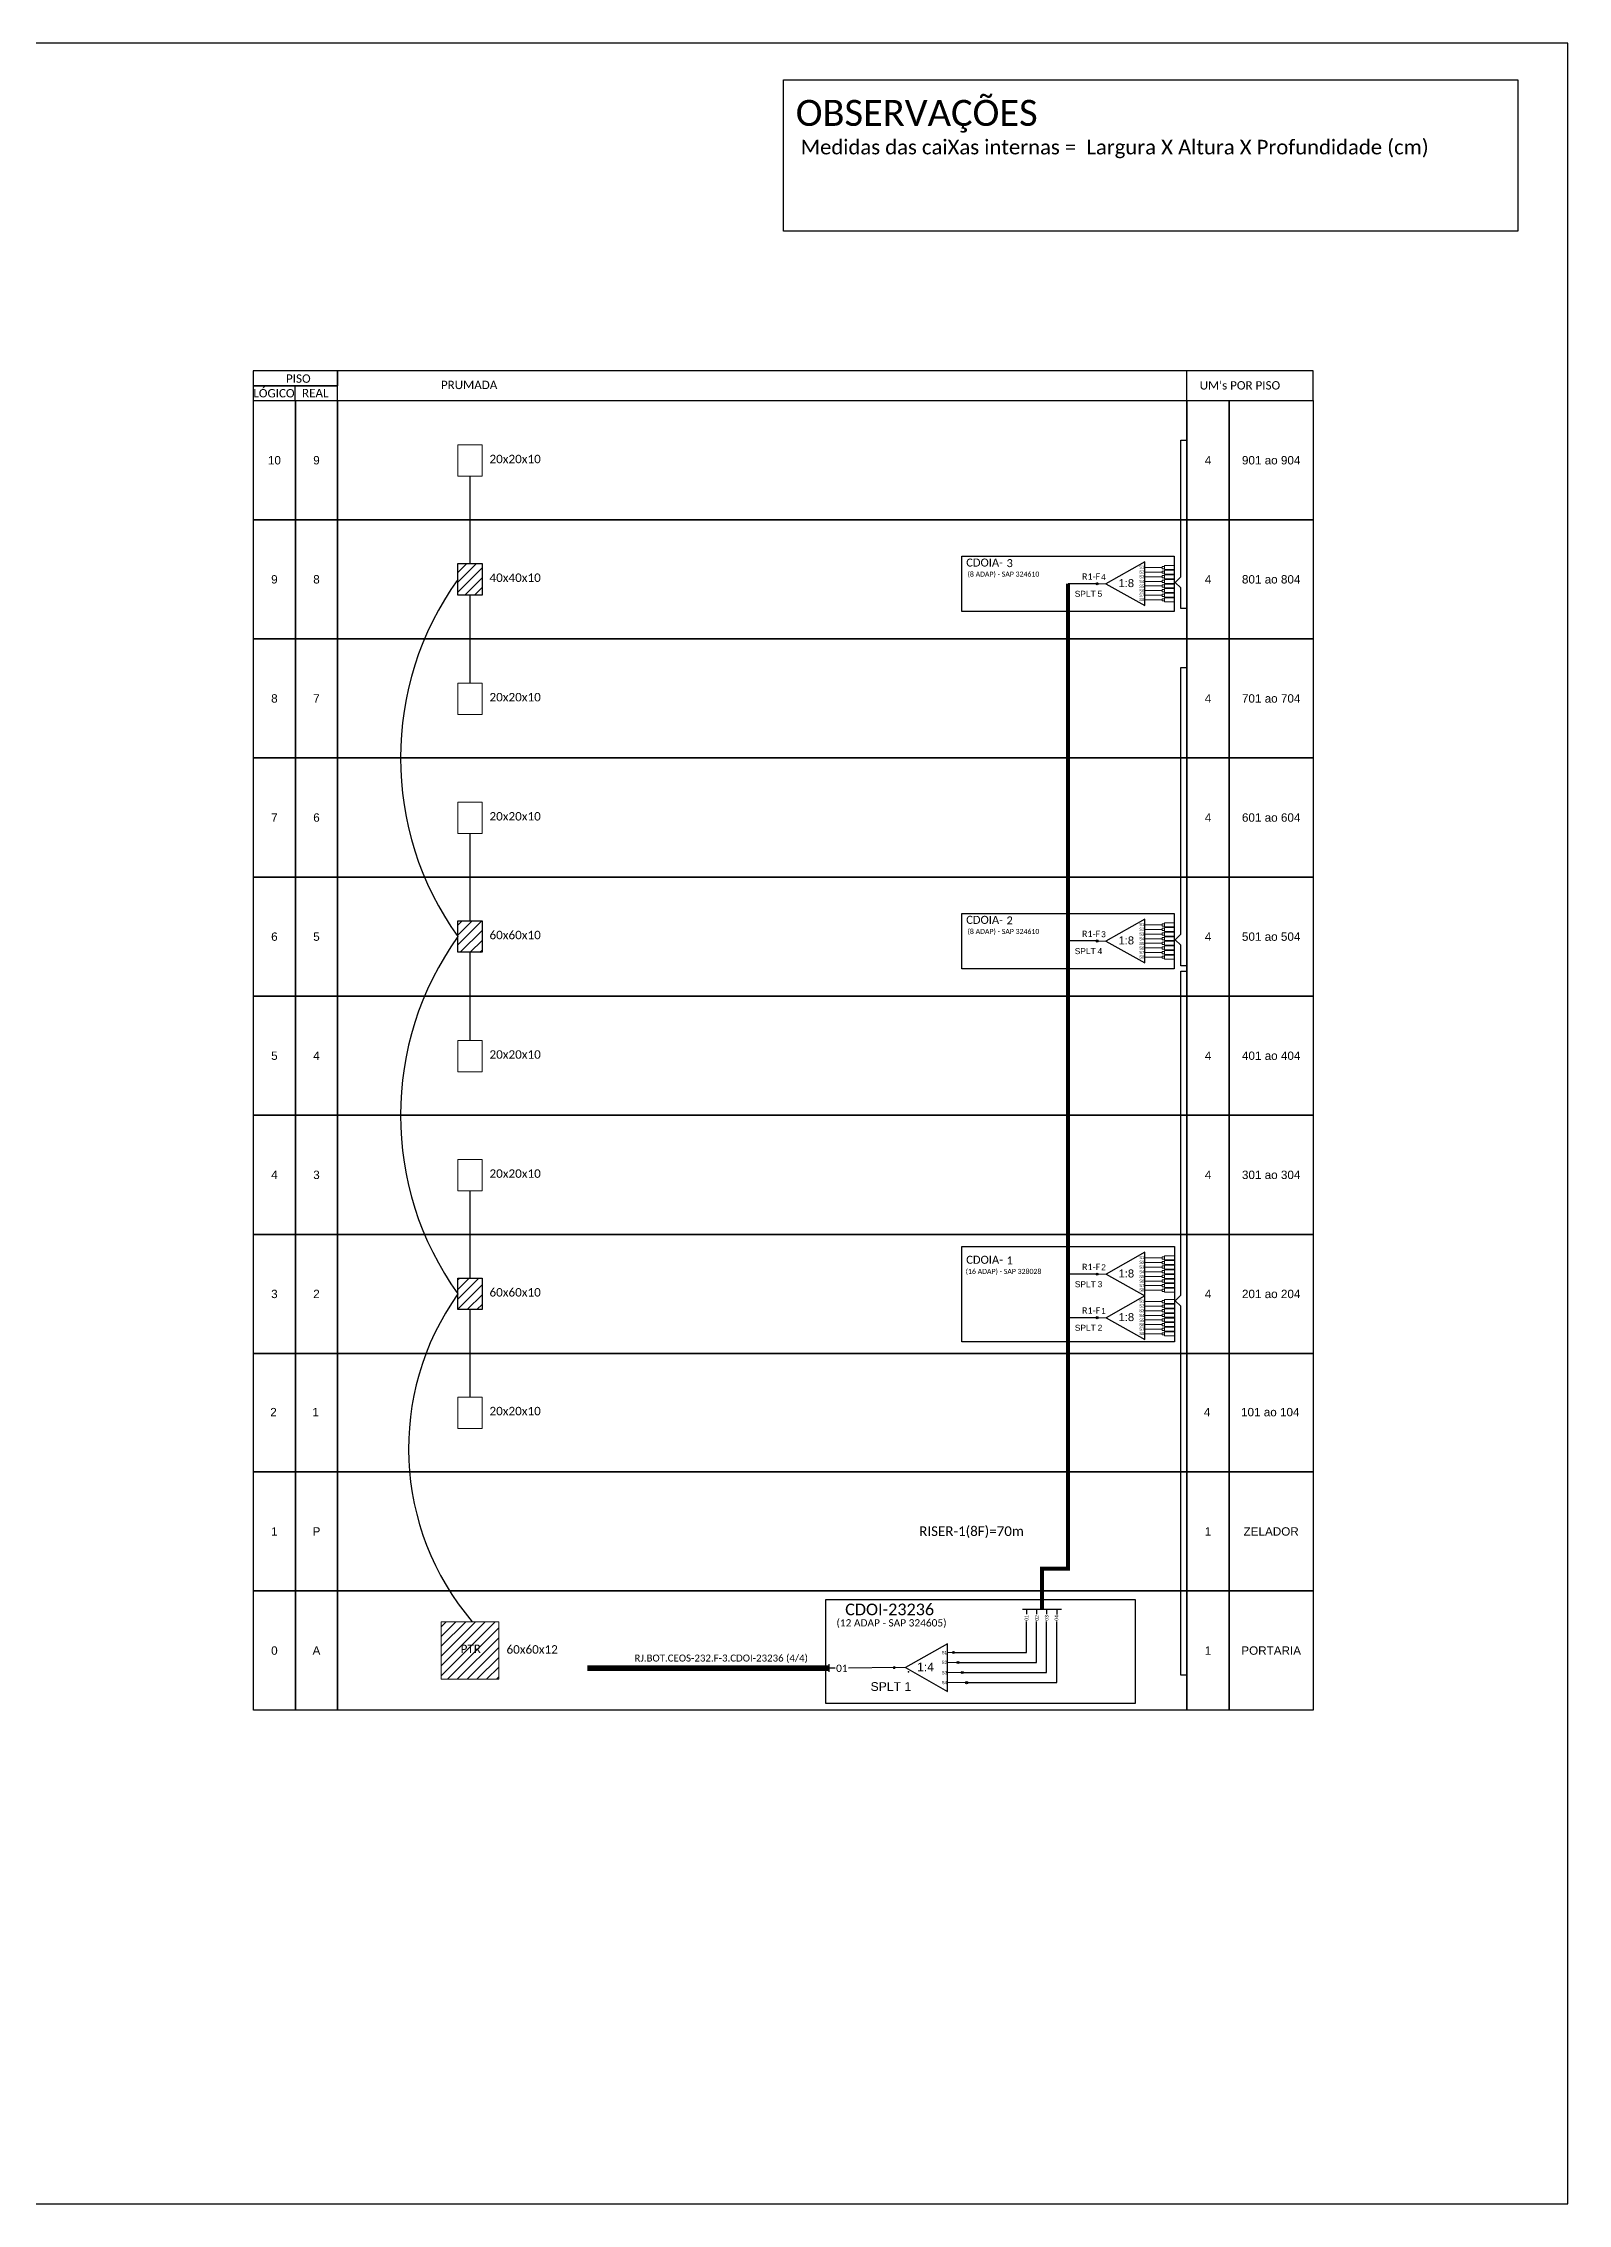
# Model space of a CAD drawing. Extents: x -89 to 749, y 705 to 1299.
# Drawn here: x 330 to 749, y 705 to 1299 of the extents above; entities that cross this region are included whole.
import ezdxf
from ezdxf.enums import TextEntityAlignment as Align

# ---------------------------------------------------------------- set-up
doc = ezdxf.new("R2010")
doc.units = 0
doc.styles.add('ARIAL', font='arial.ttf')
doc.styles.add('WMF-Calibri0', font='calibri.ttf')

# ---------------------------------------------------------------- blocks, each defined once
blk = doc.blocks.new('SPLT_1-4_DIV_DIR')
h = blk.add_hatch(color=3)
h.dxf.hatch_style = 1
edge = h.paths.add_edge_path()
edge.add_arc((13.27, 3.47), 0.242, 0, 360)
h = blk.add_hatch(color=3)
h.dxf.hatch_style = 1
edge = h.paths.add_edge_path()
edge.add_arc((14.27, 1.17), 0.242, 0, 360)
h = blk.add_hatch(color=3)
h.dxf.hatch_style = 1
edge = h.paths.add_edge_path()
edge.add_arc((15.27, -1.14), 0.242, 0, 360)
h = blk.add_hatch(color=3)
h.dxf.hatch_style = 1
edge = h.paths.add_edge_path()
edge.add_arc((16.27, -3.45), 0.242, 0, 360)
at = {"color": 1}
blk.add_lwpolyline([(11.89, 5.45), (2.22, 0), (11.89, -5.45), (11.89, 5.45)], dxfattribs=at)
at = {"color": 1, "lineweight": 0}
blk.add_lwpolyline([(2.22, 0), (0, 0)], dxfattribs=at)
at = {"color": 7, "lineweight": 0}
for points in [[(13.27, 3.47), (11.89, 3.47)], [(11.89, 1.17), (14.27, 1.17)], [(11.89, -1.14), (15.27, -1.14)], [(11.89, -3.45), (16.27, -3.45)]]:
    blk.add_lwpolyline(points, dxfattribs=at)
at = {"color": 3}
for centre in [(13.27, 3.47), (14.27, 1.17), (15.27, -1.14), (16.27, -3.45)]:
    blk.add_circle(centre, 0.242, dxfattribs=at)
at = {"color": 1, "style": 'ARIAL'}
for s, height, p in [('1:4', 2, (4.91, -0.85)), ('S1', 0.75, (10.52, 3.07)), ('S2', 0.75, (10.52, 0.81)), ('S3', 0.75, (10.52, -1.54)), ('S4', 0.75, (10.52, -3.8))]:
    blk.add_text(s, height=height, dxfattribs=at).set_placement(p)
blk = doc.blocks.new('SPLT_1-8_SC-APC')
at = {"color": 1}
blk.add_lwpolyline([(-7.37, -2.1), (-17.04, -7.55), (-7.37, -13), (-7.37, -2.1)], dxfattribs=at)
at = {"color": 3, "lineweight": 0}
for points in [[(-2.99, -3.51), (-7.37, -3.51)], [(-7.37, -4.66), (-2.99, -4.66)], [(-2.41, -3.02), (-2.41, -4)], [(-2.41, -3.02), (0, -3.02)], [(-2.41, -4), (0, -4)], [(-2.41, -4.17), (-2.41, -5.16)], [(-2.41, -4.17), (0, -4.17)], [(-2.41, -5.16), (0, -5.16)], [(-2.41, -5.32), (-2.41, -6.31)], [(-2.41, -5.32), (0, -5.32)], [(-7.37, -5.82), (-2.99, -5.82)], [(-7.37, -6.97), (-2.99, -6.97)], [(-7.37, -8.12), (-2.99, -8.12)], [(-7.37, -9.28), (-2.99, -9.28)], [(-7.37, -10.43), (-2.99, -10.43)], [(-2.41, -6.31), (0, -6.31)], [(-2.41, -6.48), (-2.41, -7.46)], [(-2.41, -6.48), (0, -6.48)], [(-2.41, -7.46), (0, -7.46)], [(-2.41, -7.63), (-2.41, -8.62)], [(-2.41, -7.63), (0, -7.63)], [(-2.41, -8.62), (0, -8.62)], [(-2.41, -8.78), (-2.41, -9.77)], [(-2.41, -8.78), (0, -8.78)], [(-2.41, -9.77), (0, -9.77)], [(-2.41, -9.94), (-2.41, -10.92)], [(-2.41, -9.94), (0, -9.94)], [(-7.37, -11.58), (-2.99, -11.58)], [(-2.41, -10.92), (0, -10.92)], [(-2.41, -11.09), (-2.41, -12.08)], [(-2.41, -11.09), (0, -11.09)], [(-2.41, -12.08), (0, -12.08)]]:
    blk.add_lwpolyline(points, dxfattribs=at)
for points in [[(-2.99, -3.22), (-2.41, -3.22), (-2.41, -3.8), (-2.99, -3.8)], [(-2.99, -4.38), (-2.41, -4.38), (-2.41, -4.95), (-2.99, -4.95)], [(-2.99, -5.53), (-2.41, -5.53), (-2.41, -6.1), (-2.99, -6.1)], [(-2.99, -6.68), (-2.41, -6.68), (-2.41, -7.26), (-2.99, -7.26)], [(-2.99, -7.84), (-2.41, -7.84), (-2.41, -8.41), (-2.99, -8.41)], [(-2.99, -8.99), (-2.41, -8.99), (-2.41, -9.56), (-2.99, -9.56)], [(-2.99, -10.14), (-2.41, -10.14), (-2.41, -10.72), (-2.99, -10.72)], [(-2.99, -11.3), (-2.41, -11.3), (-2.41, -11.87), (-2.99, -11.87)]]:
    blk.add_lwpolyline(points, close=True, dxfattribs=at)
at = {"color": 1, "lineweight": 0}
blk.add_lwpolyline([(-17.04, -7.55), (-19.26, -7.55)], dxfattribs=at)
at = {"color": 1, "style": 'ARIAL'}
for s, height, p in [('S1', 0.75, (-8.74, -3.78)), ('S2', 0.75, (-8.74, -4.97)), ('1:8', 2, (-13.91, -8.4)), ('S3', 0.75, (-8.74, -6.18)), ('S4', 0.75, (-8.74, -7.36)), ('S5', 0.75, (-8.74, -8.57)), ('S6', 0.75, (-8.74, -9.69)), ('S7', 0.75, (-8.74, -10.78)), ('S8', 0.75, (-8.74, -11.9))]:
    blk.add_text(s, height=height, dxfattribs=at).set_placement(p)

msp = doc.modelspace()

# ---------------------------------------------------------------- hatches: boundary and pattern name
h = msp.add_hatch()
h.set_pattern_fill('ANSI31', color=1, scale=0.6)
h.set_pattern_definition([(45, (-450.8585, 0), (-1.3470384, 1.3470384), [])])
h.paths.add_polyline_path([(450.65, 1057.71), (444.03, 1057.71), (444.03, 1049.09), (450.65, 1049.09)])
h.paths.add_polyline_path([(450.65, 1155.94), (444.03, 1155.94), (444.03, 1147.32), (450.65, 1147.32)])
h = msp.add_hatch(color=3)
h.dxf.hatch_style = 1
edge = h.paths.add_edge_path()
edge.add_arc((619.81, 1150.43), 0.282, 0, 360)
h = msp.add_hatch(color=3)
h.dxf.hatch_style = 1
edge = h.paths.add_edge_path()
edge.add_arc((619.81, 1052.2), 0.282, 0, 360)
h = msp.add_hatch()
h.set_pattern_fill('ANSI31', color=1, scale=0.6)
h.set_pattern_definition([(45, (-531.2364, 0), (-1.3470384, 1.3470384), [])])
h.paths.add_polyline_path([(450.65, 959.48), (444.03, 959.48), (444.03, 950.86), (450.65, 950.86)])
h = msp.add_hatch(color=3)
h.dxf.hatch_style = 1
edge = h.paths.add_edge_path()
edge.add_arc((619.82, 960.63), 0.282, 0, 360)
h = msp.add_hatch(color=3)
h.dxf.hatch_style = 1
edge = h.paths.add_edge_path()
edge.add_arc((619.82, 948.64), 0.282, 0, 360)
h = msp.add_hatch()
h.set_pattern_fill('ANSI31', color=1, scale=0.6)
h.set_pattern_definition([(45, (-228.625, 3536.2837), (-1.3470384, 1.3470384), [])])
h.paths.add_polyline_path([(455.24, 865.03), (439.43, 865.03), (439.43, 849.22), (455.24, 849.22)])
h.paths.add_polyline_path([(444.17, 855.85), (450.97, 855.85), (450.97, 859.33), (444.17, 859.33)], flags=24)
h = msp.add_hatch(color=3)
h.dxf.hatch_style = 1
edge = h.paths.add_edge_path()
edge.add_arc((563.99, 852.42), 0.41, 0, 360)

# ---------------------------------------------------------------- linework, layer by layer
for points in [[(-89.32, 705.02), (749.25, 705.02), (749.25, 1299.02), (-89.32, 1299.02), (-89.32, 705.02)], [(410.87, 1200.75), (679.24, 1200.75), (679.24, 1208.97), (410.87, 1208.97), (410.87, 1208.97), (410.87, 1204.86)], [(644.49, 1200.75), (644.49, 1208.97)], [(399.3, 1200.75), (399.3, 1204.86)]]:
    msp.add_lwpolyline(points)
at = {"color": 7}
msp.add_lwpolyline([(533.51, 1288.91), (735.49, 1288.91), (735.49, 1247.35), (533.51, 1247.35)], close=True, dxfattribs=at)
for points in [[(387.73, 1204.86), (410.87, 1204.86), (410.87, 1208.97), (387.73, 1208.97)], [(387.73, 1200.75), (410.87, 1200.75), (410.87, 1204.86), (387.73, 1204.86)], [(387.76, 1200.75), (399.33, 1200.75), (399.33, 1168), (387.76, 1168)], [(399.33, 1200.75), (410.91, 1200.75), (410.91, 1168), (399.33, 1168)], [(410.91, 1200.75), (644.52, 1200.75), (644.52, 1168), (410.91, 1168)], [(644.52, 1200.75), (656.1, 1200.75), (656.1, 1168), (644.52, 1168)], [(656.1, 1200.75), (679.24, 1200.75), (679.24, 1168), (656.1, 1168)], [(387.76, 1168), (399.33, 1168), (399.33, 1135.26), (387.76, 1135.26)], [(399.33, 1168), (410.91, 1168), (410.91, 1135.26), (399.33, 1135.26)], [(410.91, 1168), (644.52, 1168), (644.52, 1135.26), (410.91, 1135.26)], [(644.52, 1168), (656.1, 1168), (656.1, 1135.26), (644.52, 1135.26)], [(656.1, 1168), (679.24, 1168), (679.24, 1135.26), (656.1, 1135.26)], [(387.76, 1135.26), (399.33, 1135.26), (399.33, 1102.51), (387.76, 1102.51)], [(399.33, 1135.26), (410.91, 1135.26), (410.91, 1102.51), (399.33, 1102.51)], [(410.91, 1135.26), (644.52, 1135.26), (644.52, 1102.51), (410.91, 1102.51)], [(644.52, 1135.26), (656.1, 1135.26), (656.1, 1102.51), (644.52, 1102.51)], [(656.1, 1135.26), (679.24, 1135.26), (679.24, 1102.51), (656.1, 1102.51)], [(387.76, 1102.51), (399.33, 1102.51), (399.33, 1069.77), (387.76, 1069.77)], [(399.33, 1102.51), (410.91, 1102.51), (410.91, 1069.77), (399.33, 1069.77)], [(410.91, 1102.51), (644.52, 1102.51), (644.52, 1069.77), (410.91, 1069.77)], [(644.52, 1102.51), (656.1, 1102.51), (656.1, 1069.77), (644.52, 1069.77)], [(656.1, 1102.51), (679.24, 1102.51), (679.24, 1069.77), (656.1, 1069.77)], [(387.76, 1069.77), (399.33, 1069.77), (399.33, 1037.03), (387.76, 1037.03)], [(399.33, 1069.77), (410.91, 1069.77), (410.91, 1037.03), (399.33, 1037.03)], [(410.91, 1069.77), (644.52, 1069.77), (644.52, 1037.03), (410.91, 1037.03)], [(644.52, 1069.77), (656.1, 1069.77), (656.1, 1037.03), (644.52, 1037.03)], [(656.1, 1069.77), (679.24, 1069.77), (679.24, 1037.03), (656.1, 1037.03)], [(387.76, 1037.03), (399.33, 1037.03), (399.33, 1004.28), (387.76, 1004.28)], [(399.33, 1037.03), (410.91, 1037.03), (410.91, 1004.28), (399.33, 1004.28)], [(410.91, 1037.03), (644.52, 1037.03), (644.52, 1004.28), (410.91, 1004.28)], [(644.52, 1037.03), (656.1, 1037.03), (656.1, 1004.28), (644.52, 1004.28)], [(656.1, 1037.03), (679.24, 1037.03), (679.24, 1004.28), (656.1, 1004.28)], [(387.76, 1004.28), (399.33, 1004.28), (399.33, 971.54), (387.76, 971.54)], [(399.33, 1004.28), (410.91, 1004.28), (410.91, 971.54), (399.33, 971.54)], [(410.91, 1004.28), (644.52, 1004.28), (644.52, 971.54), (410.91, 971.54)], [(644.52, 1004.28), (656.1, 1004.28), (656.1, 971.54), (644.52, 971.54)], [(656.1, 1004.28), (679.24, 1004.28), (679.24, 971.54), (656.1, 971.54)], [(387.76, 971.54), (399.33, 971.54), (399.33, 938.8), (387.76, 938.8)], [(399.33, 971.54), (410.91, 971.54), (410.91, 938.8), (399.33, 938.8)], [(410.91, 971.54), (644.52, 971.54), (644.52, 938.8), (410.91, 938.8)], [(644.52, 971.54), (656.1, 971.54), (656.1, 938.8), (644.52, 938.8)], [(656.1, 971.54), (679.24, 971.54), (679.24, 938.8), (656.1, 938.8)], [(387.76, 938.8), (399.33, 938.8), (399.33, 906.24), (387.76, 906.24)], [(399.33, 938.8), (410.91, 938.8), (410.91, 906.24), (399.33, 906.24)], [(410.91, 938.8), (644.52, 938.8), (644.52, 906.24), (410.91, 906.24)], [(644.52, 938.8), (656.1, 938.8), (656.1, 906.24), (644.52, 906.24)], [(656.1, 938.8), (679.24, 938.8), (679.24, 906.24), (656.1, 906.24)], [(387.76, 906.24), (399.33, 906.24), (399.33, 873.5), (387.76, 873.5)], [(399.33, 906.24), (410.91, 906.24), (410.91, 873.5), (399.33, 873.5)], [(410.91, 906.24), (644.52, 906.24), (644.52, 873.5), (410.91, 873.5)], [(644.52, 906.24), (656.1, 906.24), (656.1, 873.5), (644.52, 873.5)], [(656.1, 906.24), (679.24, 906.24), (679.24, 873.5), (656.1, 873.5)], [(387.76, 873.5), (399.33, 873.5), (399.33, 840.75), (387.76, 840.75)], [(399.33, 873.5), (410.91, 873.5), (410.91, 840.75), (399.33, 840.75)], [(410.91, 873.5), (644.52, 873.5), (644.52, 840.75), (410.91, 840.75)], [(644.52, 873.5), (656.1, 873.5), (656.1, 840.75), (644.52, 840.75)], [(656.1, 873.5), (679.24, 873.5), (679.24, 840.75), (656.1, 840.75)]]:
    msp.add_lwpolyline(points, close=True)
at = {"color": 0, "lineweight": 0}
for points in [[(444.03, 1188.59), (450.65, 1188.59), (450.65, 1179.97), (444.03, 1179.97)], [(444.03, 1123.1), (450.65, 1123.1), (450.65, 1114.48), (444.03, 1114.48)], [(444.03, 1090.36), (450.65, 1090.36), (450.65, 1081.74), (444.03, 1081.74)], [(444.03, 1024.87), (450.65, 1024.87), (450.65, 1016.25), (444.03, 1016.25)], [(444.03, 992.13), (450.65, 992.13), (450.65, 983.51), (444.03, 983.51)], [(444.03, 926.83), (450.65, 926.83), (450.65, 918.21), (444.03, 918.21)]]:
    msp.add_lwpolyline(points, close=True, dxfattribs=at)
at = {"color": 3}
for points in [[(644.47, 1143.62), (642.82, 1143.62), (642.82, 1149.28), (641.25, 1150.78), (642.82, 1152.29), (642.82, 1189.87), (644.47, 1189.87)], [(447.34, 1155.94), (447.34, 1179.97)], [(447.34, 1123.1), (447.34, 1147.32)], [(644.47, 1045.38), (642.82, 1045.38), (642.82, 1051.05), (641.25, 1052.55), (642.82, 1054.06), (642.82, 1127.36), (644.47, 1127.36)], [(447.34, 1057.71), (447.34, 1081.74)], [(447.34, 1024.87), (447.34, 1049.09)], [(644.49, 850.35), (642.84, 850.35), (642.84, 951.79), (641.27, 953.3), (642.84, 954.8), (642.84, 1043.94), (644.49, 1043.94)], [(447.34, 959.48), (447.34, 983.51)], [(447.34, 926.83), (447.34, 950.86)], [(547.77, 852.3), (545.99, 852.3)], [(564.4, 852.44), (551.39, 852.3)]]:
    msp.add_lwpolyline(points, dxfattribs=at)
at = {"color": 1}
for points in [[(444.03, 1155.94), (450.65, 1155.94), (450.65, 1147.32), (444.03, 1147.32)], [(582.58, 1158.03), (641.02, 1158.03), (641.02, 1142.81), (582.58, 1142.81)], [(444.03, 1057.71), (450.65, 1057.71), (450.65, 1049.09), (444.03, 1049.09)], [(582.58, 1059.8), (641.02, 1059.8), (641.02, 1044.58), (582.58, 1044.58)], [(582.6, 968.22), (641.04, 968.22), (641.04, 941.98), (582.6, 941.98)], [(444.03, 959.48), (450.65, 959.48), (450.65, 950.86), (444.03, 950.86)], [(545.23, 871.15), (630.24, 871.15), (630.24, 842.53), (545.23, 842.53)]]:
    msp.add_lwpolyline(points, close=True, dxfattribs=at)
at = {"color": 5, "const_width": 1.1}
msp.add_lwpolyline([(611.82, 1150.43), (611.82, 879.68), (604.64, 879.68), (604.64, 868.53)], dxfattribs=at)
at = {"color": 5}
for points in [[(619.81, 1150.43), (611.82, 1150.43)], [(619.81, 1052.2), (611.82, 1052.2)], [(619.82, 960.63), (611.83, 960.63)], [(619.82, 948.64), (611.83, 948.64)], [(599.26, 868.53), (610.02, 868.53)], [(600.38, 868.53), (600.38, 867.08)], [(603.14, 868.53), (603.14, 867.08)], [(605.91, 868.53), (605.91, 867.08)], [(608.68, 868.53), (608.68, 867.04)], [(580.61, 856.61), (600.38, 856.61), (600.38, 865.09)], [(581.81, 853.84), (603.14, 853.84), (603.14, 865.09)], [(583.01, 851.07), (605.91, 851.07), (605.91, 865.09)], [(584.21, 848.3), (608.68, 848.3), (608.68, 865.09)]]:
    msp.add_lwpolyline(points, dxfattribs=at)
at = {"color": 1}
for points in [[(630.24, 842.53), (630.24, 842.53), (630.24, 842.53), (545.23, 842.53), (545.23, 871.15), (545.23, 871.15)], [(545.99, 853.35), (545.99, 851.25)]]:
    msp.add_lwpolyline(points, dxfattribs=at)
at = {"color": 1, "lineweight": 0}
msp.add_lwpolyline([(439.43, 865.03), (455.24, 865.03), (455.24, 849.22), (439.43, 849.22)], close=True, dxfattribs=at)
at = {"color": 1, "const_width": 1.6}
msp.add_lwpolyline([(479.64, 852.3), (545.99, 852.3)], dxfattribs=at)
at = {"color": 3}
for centre in [(619.81, 1150.43), (619.81, 1052.2), (619.82, 960.63), (619.82, 948.64)]:
    msp.add_circle(centre, 0.282, dxfattribs=at)
for centre, radius, start, end in [((512.42, 1102.51), 84.2, 144.31703, 215.68297), ((512.42, 1004.28), 84.2, 144.31703, 215.68297), ((503.84, 912.64), 73.4, 144.58947, 220.44566)]:
    msp.add_arc(centre, radius, start, end, dxfattribs=at)
for p in [(387.76, 1168), (387.76, 1135.26), (387.76, 1102.51), (387.76, 1069.77), (387.76, 1037.03), (387.76, 1004.28), (387.76, 971.54), (387.76, 938.8), (387.76, 906.24), (387.76, 873.5), (567.95, 851.25)]:
    msp.add_point(p)

# ---------------------------------------------------------------- block references
at = {"color": 3, "xscale": 1.1, "yscale": 1.1, "zscale": 1.1}
for p in [(640.99, 1158.73), (640.99, 1060.5), (641.01, 968.93), (641.01, 956.94)]:
    msp.add_blockref('SPLT_1-8_SC-APC', p, dxfattribs=at)
at = {"xscale": 1.2, "yscale": 1.2, "zscale": 1.2}
msp.add_blockref('SPLT_1-4_DIV_DIR', (564.4, 852.44), dxfattribs=at)

# ---------------------------------------------------------------- texts
at = {"color": 7}
for s, height, style, p in [('OBSERVAÇÕES', 7.1308, 'WMF-Calibri0', (536.92, 1276.3)), ('3', 2.2, 'WMF-Calibri0', (594.89, 1154.99)), ('2', 2.2, 'WMF-Calibri0', (594.89, 1056.76)), ('1', 2.2, 'WMF-Calibri0', (594.9, 963.31)), ('SPLT 1', 2.4, 'ARIAL', (557.5, 846.03))]:
    msp.add_text(s, height=height, dxfattribs=dict(at, style=style)).set_placement(p)
at = {"style": 'WMF-Calibri0'}
for s, height, p in [('     PISO', 2.3, (392.69, 1205.67)), ('PRUMADA', 2.3, (439.34, 1203.93)), ("UM's POR PISO", 2.3, (648.02, 1203.81)), ('  LÓGICO', 2.3, (386.14, 1201.64)), ('    REAL', 2.3, (397.9, 1201.69)), ('20x20x10', 2.317, (452.7, 1183.56)), ('20x20x10', 2.317, (452.7, 1118.07)), ('20x20x10', 2.317, (452.7, 1085.33)), ('20x20x10', 2.317, (452.7, 1019.84)), ('20x20x10', 2.317, (452.7, 987.1)), ('20x20x10', 2.317, (452.7, 921.8)), ('PTR', 2.317, (444.75, 856.44)), ('60x60x12', 2.317, (457.38, 856.27)), ('01', 2, (548.03, 851.26))]:
    msp.add_text(s, height=height, dxfattribs=at).set_placement(p)
at = {"style": 'ARIAL'}
for s, p in [('10', (393.55, 1184.37)), ('9', (405.12, 1184.37)), ('4', (650.31, 1184.37)), ('901 ao 904', (667.67, 1184.37)), ('9', (393.55, 1151.63)), ('8', (405.12, 1151.63)), ('4', (650.31, 1151.63)), ('801 ao 804', (667.67, 1151.63)), ('8', (393.55, 1118.89)), ('7', (405.12, 1118.89)), ('4', (650.31, 1118.89)), ('701 ao 704', (667.67, 1118.89)), ('7', (393.55, 1086.14)), ('6', (405.12, 1086.14)), ('4', (650.31, 1086.14)), ('601 ao 604', (667.67, 1086.14)), ('6', (393.55, 1053.4)), ('5', (405.12, 1053.4)), ('4', (650.31, 1053.4)), ('501 ao 504', (667.67, 1053.4)), ('5', (393.55, 1020.66)), ('4', (405.12, 1020.66)), ('4', (650.31, 1020.66)), ('401 ao 404', (667.67, 1020.66)), ('4', (393.55, 987.91)), ('3', (405.12, 987.91)), ('4', (650.31, 987.91)), ('301 ao 304', (667.67, 987.91)), ('3', (393.55, 955.17)), ('2', (405.12, 955.17)), ('201 ao 204', (667.67, 955.17)), ('4', (650.31, 955.17)), ('2', (393.3, 922.68)), ('1', (404.87, 922.68)), ('4', (650.06, 922.68)), ('101 ao 104', (667.42, 922.68)), ('1', (393.55, 889.87)), ('P', (405.12, 889.87)), ('1', (650.31, 889.87)), ('ZELADOR', (667.67, 889.87)), ('0', (393.55, 857.12)), ('A', (405.12, 857.12)), ('1', (650.31, 857.12)), ('PORTARIA', (667.67, 857.12))]:
    msp.add_text(s, height=2.3, dxfattribs=at).set_placement(p, align=Align.MIDDLE_CENTER)
at = {"color": 1, "style": 'WMF-Calibri0'}
for s, height, p in [('40x40x10', 2.317, (452.7, 1150.91)), ('CDOIA-', 2.2, (583.8, 1155.14)), ('CDOIA-', 2.2, (583.8, 1056.91)), ('60x60x10', 2.317, (452.7, 1052.68)), ('CDOIA-', 2.2, (583.81, 963.46)), ('60x60x10', 2.317, (452.7, 954.45)), ('CDOI-23236', 3.2, (550.52, 866.83)), ('RJ.BOT.CEOS-232.F-3.CDOI-23236 (4/4)', 1.92, (492.56, 854.1))]:
    msp.add_text(s, height=height, dxfattribs=at).set_placement(p)
for s, height, p in [('(8 ADAP) - SAP 324610', 1.375, (594.04, 1152.37)), ('(8 ADAP) - SAP 324610', 1.375, (594.04, 1054.14)), ('(16 ADAP) - SAP 328028', 1.375, (594.06, 960.68)), ('(12 ADAP - SAP 324605)', 2, (563.26, 863.74))]:
    msp.add_text(s, height=height, dxfattribs=at).set_placement(p, align=Align.CENTER)
at = {"color": 5, "style": 'WMF-Calibri0'}
for s, height, p in [('R1-F', 1.76, (615.66, 1151.51)), ('R1-F', 1.76, (615.66, 1053.28)), ('R1-F', 1.76, (615.67, 961.71)), ('R1-F', 1.76, (615.67, 949.72)), ('RISER-1(8F)=70m', 2.6457, (570.87, 888.62))]:
    msp.add_text(s, height=height, dxfattribs=at).set_placement(p)
at = {"color": 5, "style": 'ARIAL'}
for s, p in [('4', (621.56, 1151.47)), ('3', (621.56, 1053.24)), ('2', (621.58, 961.67)), ('1', (621.58, 949.68))]:
    msp.add_text(s, height=1.65, dxfattribs=at).set_placement(p, align=Align.CENTER)
at = {"color": 7, "style": 'ARIAL'}
for s, p in [('SPLT', (616.53, 1146.82)), ('5', (620.57, 1146.82)), ('SPLT', (616.53, 1048.59)), ('4', (620.57, 1048.59)), ('SPLT', (616.55, 957.02)), ('3', (620.59, 957.02)), ('SPLT', (616.55, 945.03)), ('2', (620.59, 945.03))]:
    msp.add_text(s, height=1.65, dxfattribs=at).set_placement(p, align=Align.CENTER)
at = {"style": 'ARIAL'}
for s, p in [('01', (600.37, 866.09)), ('02', (603.23, 866.09)), ('03', (605.93, 866.09)), ('04', (608.61, 866.09))]:
    msp.add_text(s, height=0.992, rotation=90, dxfattribs=at).set_placement(p, align=Align.MIDDLE_CENTER)
at = {"color": 7, "insert": (538.28, 1272.46), "char_height": 4, "width": 658.8434, "attachment_point": 1, "style": 'WMF-Calibri0'}
msp.add_mtext('Medidas das caiXas internas =  Largura X Altura X Profundidade (cm)', dxfattribs=at)

doc.saveas('drawing.dxf')
